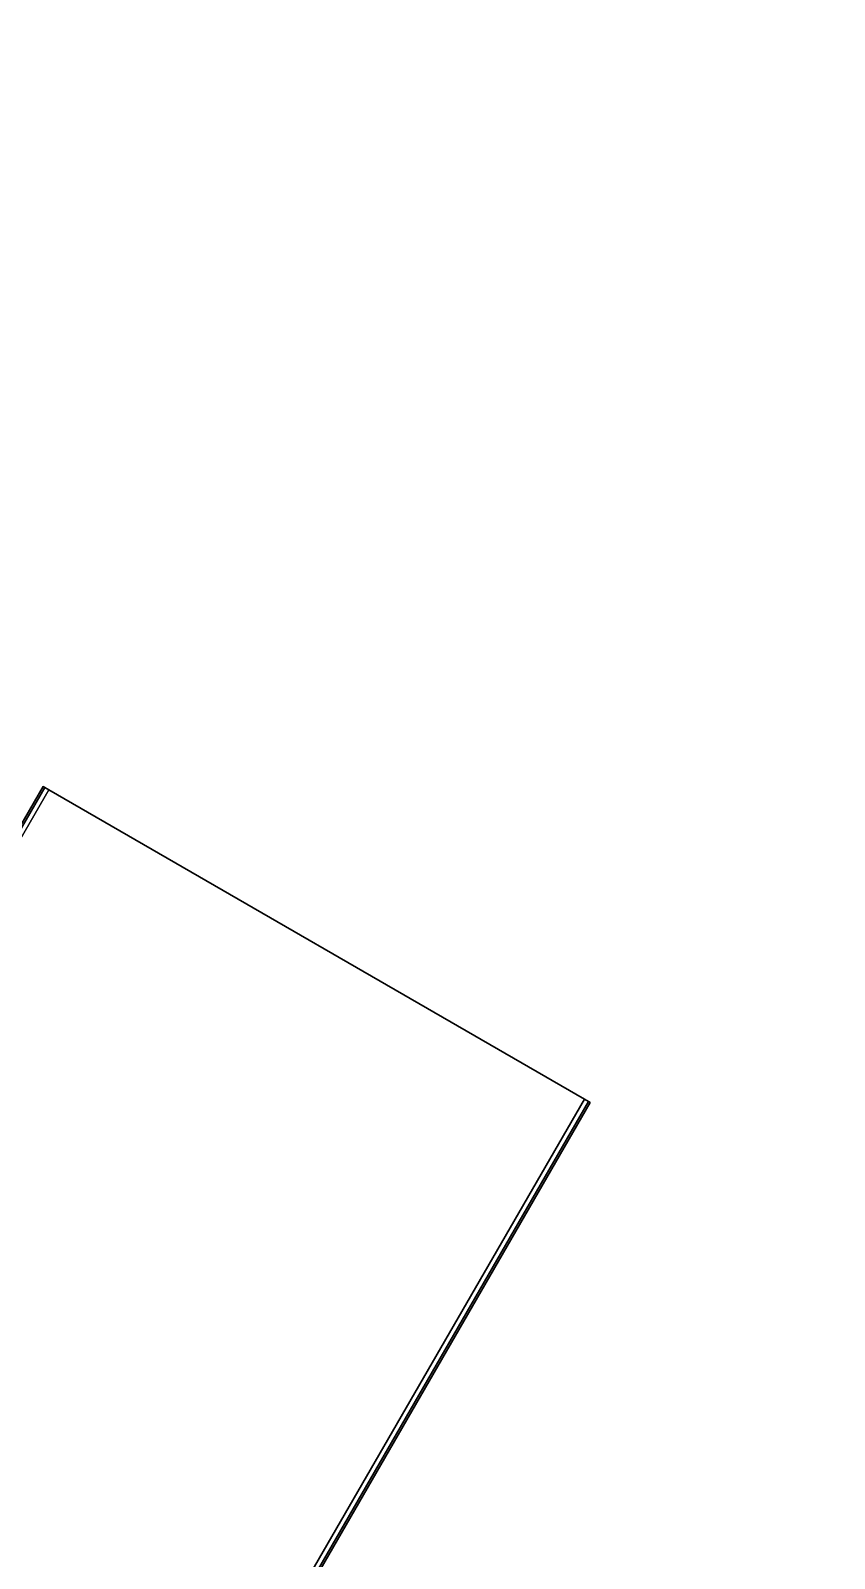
# Model space of a CAD drawing. Header units: inches. Extents: x 23 to 6400, y -2214 to 4412.
# Drawn here: x 4174.2 to 4204.3, y 3852.8 to 3910 of the extents above; entities that cross this region are included whole.
import ezdxf

# ---------------------------------------------------------------- set-up
doc = ezdxf.new("R2010")
doc.units = ezdxf.units.IN
doc.header["$LTSCALE"] = 96
doc.header["$MEASUREMENT"] = 0
doc.layers.add('A-FURN-EXIST', color=33, linetype='Continuous')

# ---------------------------------------------------------------- blocks, each defined once
blk = doc.blocks.new('A$C1C1D4BE0 (4) (2)')
at = {"invisible_edges": 15}
for points in [[(382.327, 170.063, 72.937), (382.327, 170.052, 72.909), (382.327, 169.794, 73.249)], [(382.327, 169.883, 74.309), (382.327, 169.716, 73.541), (382.327, 169.206, 74.107)], [(382.327, 169.227, 74.185), (382.327, 169.673, 74.47), (382.327, 169.883, 74.309)], [(382.327, 169.717, 72.653), (382.327, 169.703, 72.647), (382.327, 169.794, 73.249)], [(382.327, 168.993, 74.05), (382.327, 169.659, 73.327), (382.327, 167.275, 72.425)], [(382.327, 168.993, 74.05), (382.327, 167.275, 72.425), (382.327, 168.149, 74.27)], [(382.327, 166.721, 72.474), (382.327, 166.114, 74.05), (382.327, 166.959, 74.27)], [(382.327, 166.721, 72.474), (382.327, 165.447, 73.328), (382.327, 166.114, 74.05)], [(382.327, 165.901, 74.108), (382.327, 165.39, 73.542), (382.327, 165.224, 74.31)], [(382.327, 165.435, 74.471), (382.327, 165.88, 74.186), (382.327, 165.224, 74.31)], [(382.327, 165.39, 73.271), (382.327, 165.403, 72.648), (382.327, 165.389, 72.654)], [(382.327, 165.312, 73.25), (382.327, 165.055, 72.911), (382.327, 165.043, 72.938)]]:
    blk.add_3dface(points, dxfattribs=at)
at = {"color": 0, "flags": 1}
for tag, p, rotation in [('CAPPN', (247.067, 175.112, 63.531), 180), ('CAPMG', (247.067, 175.112, 63.531), 180), ('CAPMC', (247.067, 175.112, 63.531), 180), ('CAPQT', (247.067, 175.112, 63.531), 180), ('CAPDH', (247.067, 175.112, 63.531), 180), ('CAPGC', (247.067, 175.112, 63.531), 180), ('CAPPN', (346.298, 144.907, 64.531), 239.7332), ('CAPMG', (346.298, 144.907, 64.531), 239.7332), ('CAPMC', (346.298, 144.907, 64.531), 239.7332), ('CAPQT', (346.298, 144.907, 64.531), 239.7332), ('CAPDH', (346.298, 144.907, 64.531), 239.7332), ('CAPGC', (346.298, 144.907, 64.531), 239.7332), ('CAPPN', (247.067, 103.112, 63.531), 180), ('CAPMG', (247.067, 103.112, 63.531), 180), ('CAPMC', (247.067, 103.112, 63.531), 180), ('CAPQT', (247.067, 103.112, 63.531), 180), ('CAPDH', (247.067, 103.112, 63.531), 180), ('CAPGC', (247.067, 103.112, 63.531), 180), ('CAPMG', (273.39, 103.264, 36.281), 180), ('CAPMC', (273.39, 103.264, 36.281), 180), ('CAPGC', (273.39, 103.264, 36.281), 180), ('CAPPN', (273.39, 103.264, 36.281), 180), ('CAPQT', (273.39, 103.264, 36.281), 180), ('CAPDH', (273.39, 103.264, 36.281), 180), ('CAPPN', (247.925, 96.112, 63.531), 270), ('CAPMG', (247.925, 96.112, 63.531), 270), ('CAPMC', (247.925, 96.112, 63.531), 270), ('CAPQT', (247.925, 96.112, 63.531), 270), ('CAPDH', (247.925, 96.112, 63.531), 270), ('CAPGC', (247.925, 96.112, 63.531), 270), ('CAPPN', (352.409, 58.005, 64.531), 120), ('CAPMG', (352.409, 58.005, 64.531), 120), ('CAPMC', (352.409, 58.005, 64.531), 120), ('CAPQT', (352.409, 58.005, 64.531), 120), ('CAPDH', (352.409, 58.005, 64.531), 120), ('CAPGC', (352.409, 58.005, 64.531), 120), ('CAPPN', (364.651, 37.203, 36.281), 120.8037), ('CAPMG', (364.651, 37.203, 36.281), 120.8037), ('CAPMC', (364.651, 37.203, 36.281), 120.8037), ('CAPQT', (364.651, 37.203, 36.281), 120.8037), ('CAPDH', (364.651, 37.203, 36.281), 120.8037), ('CAPGC', (364.651, 37.203, 36.281), 120.8037)]:
    blk.add_attdef(tag, p, '', height=0.001, rotation=rotation, dxfattribs=at)
for tag, p in [('CAPPN', (249.585, 96.112, 36.281)), ('CAPMG', (249.585, 96.112, 36.281)), ('CAPMC', (249.585, 96.112, 36.281)), ('CAPQT', (249.585, 96.112, 36.281)), ('CAPDH', (249.585, 96.112, 36.281)), ('CAPGC', (249.585, 96.112, 36.281)), ('CAPPN', (273.585, 96.112, 64.531)), ('CAPMG', (273.585, 96.112, 64.531)), ('CAPMC', (273.585, 96.112, 64.531)), ('CAPQT', (273.585, 96.112, 64.531)), ('CAPDH', (273.585, 96.112, 64.531)), ('CAPGC', (273.585, 96.112, 64.531))]:
    blk.add_attdef(tag, p, '', height=0.001, dxfattribs=at)
at = {"color": 0}
mesh = blk.add_polyface(dxfattribs=at)
corners = [(373.193, 70.005, 64.281), (373.13, 69.968, 64.458), (373.13, 69.968, 63.354), (373.193, 70.005, 63.531), (372.977, 69.88, 63.281), (372.977, 69.88, 64.531), (358.464, 95.882, 64.281), (359.348, 93.986, 64.281), (359.348, 93.986, 63.531), (358.464, 95.882, 63.531), (357.922, 97.902, 64.281), (357.922, 97.902, 63.531), (357.74, 99.986, 63.531), (357.74, 99.986, 64.281), (357.922, 102.07, 63.531), (357.922, 102.07, 64.281), (358.464, 104.09, 63.531), (358.464, 104.09, 64.281), (359.348, 105.986, 63.531), (359.348, 105.986, 64.281), (373.13, 130.004, 64.458), (373.13, 130.004, 63.354), (372.977, 130.092, 63.281), (372.977, 130.092, 64.531), (373.193, 129.967, 64.281), (373.193, 129.967, 63.531), (352.733, 141.78, 64.281), (352.797, 141.743, 64.458), (352.797, 141.743, 63.354), (352.733, 141.78, 63.531), (352.95, 141.655, 63.281), (352.95, 141.655, 64.531), (329.114, 100.507, 64.281), (329.249, 101.012, 64.281), (329.249, 101.012, 63.531), (329.114, 100.507, 63.531), (329.068, 99.986, 64.281), (329.068, 99.986, 63.531), (329.114, 99.465, 63.531), (329.114, 99.465, 64.281), (329.249, 98.96, 63.531), (329.249, 98.96, 64.281), (329.47, 98.486, 63.531), (329.47, 98.486, 64.281), (329.47, 101.486, 64.281), (329.47, 101.486, 63.531), (352.797, 58.229, 64.458), (352.797, 58.229, 63.354), (352.95, 58.317, 63.281), (352.95, 58.317, 64.531), (352.734, 58.192, 64.281), (352.734, 58.192, 63.531), (329.141, 99.986, 63.354), (329.186, 99.478, 63.354), (329.318, 98.985, 63.354), (329.533, 98.523, 63.354), (329.186, 100.494, 63.354), (329.318, 100.987, 63.354), (329.533, 101.45, 63.354), (357.667, 99.986, 63.354), (357.85, 102.083, 63.354), (358.395, 104.115, 63.354), (359.284, 106.023, 63.354), (358.395, 95.857, 63.354), (357.85, 97.89, 63.354), (359.284, 93.95, 63.354), (329.318, 99.986, 63.281), (329.36, 99.509, 63.281), (329.484, 99.046, 63.281), (329.686, 98.611, 63.281), (329.36, 100.464, 63.281), (329.484, 100.927, 63.281), (329.686, 101.361, 63.281), (358.229, 104.176, 63.281), (357.676, 102.113, 63.281), (359.131, 106.111, 63.281), (357.49, 99.986, 63.281), (357.676, 97.859, 63.281), (358.229, 95.796, 63.281), (359.131, 93.861, 63.281), (329.318, 100.987, 64.458), (329.533, 101.45, 64.458), (329.186, 100.494, 64.458), (329.141, 99.986, 64.458), (329.186, 99.478, 64.458), (329.318, 98.985, 64.458), (329.533, 98.523, 64.458), (357.85, 102.083, 64.458), (358.395, 104.115, 64.458), (357.667, 99.986, 64.458), (359.284, 106.023, 64.458), (358.395, 95.857, 64.458), (357.85, 97.89, 64.458), (359.284, 93.95, 64.458), (329.36, 99.509, 64.531), (329.318, 99.986, 64.531), (329.484, 99.046, 64.531), (329.686, 98.611, 64.531), (329.484, 100.927, 64.531), (329.686, 101.361, 64.531), (329.36, 100.464, 64.531), (358.229, 104.176, 64.531), (357.676, 102.113, 64.531), (359.131, 106.111, 64.531), (357.49, 99.986, 64.531), (358.229, 95.796, 64.531), (357.676, 97.859, 64.531), (359.131, 93.861, 64.531)]
mesh.append_faces([[corners[k] for k in face] for face in [(6, 7, 8, 9), (10, 6, 9, 11), (10, 11, 12, 13), (13, 12, 14, 15), (15, 14, 16, 17), (17, 16, 18, 19), (0, 3, 8, 7), (18, 25, 24, 19), (32, 33, 34, 35), (36, 32, 35, 37), (36, 37, 38, 39), (39, 38, 40, 41), (41, 40, 42, 43), (33, 44, 45, 34), (42, 51, 50, 43), (26, 29, 45, 44), (38, 37, 52, 53), (40, 38, 53, 54), (42, 40, 54, 55), (37, 35, 56, 52), (35, 34, 57, 56), (34, 45, 58, 57), (42, 55, 47, 51), (14, 12, 59, 60), (16, 14, 60, 61), (18, 16, 61, 62), (11, 9, 63, 64), (9, 8, 65, 63), (11, 64, 59, 12), (2, 65, 8, 3), (18, 62, 21, 25), (28, 58, 45, 29), (53, 52, 66, 67), (54, 53, 67, 68), (55, 54, 68, 69), (52, 56, 70, 66), (56, 57, 71, 70), (57, 58, 72, 71), (55, 69, 48, 47), (73, 61, 60, 74), (61, 73, 75, 62), (60, 59, 76, 74), (77, 64, 63, 78), (78, 63, 65, 79), (64, 77, 76, 59), (4, 79, 65, 2), (62, 75, 22, 21), (30, 72, 58, 28), (80, 81, 44, 33), (82, 80, 33, 32), (83, 82, 32, 36), (84, 83, 36, 39), (85, 84, 39, 41), (86, 85, 41, 43), (46, 86, 43, 50), (87, 15, 17, 88), (89, 13, 15, 87), (88, 17, 19, 90), (91, 6, 10, 92), (91, 93, 7, 6), (92, 10, 13, 89), (7, 93, 1, 0), (20, 90, 19, 24), (44, 81, 27, 26), (94, 95, 83, 84), (96, 94, 84, 85), (97, 96, 85, 86), (98, 99, 81, 80), (100, 98, 80, 82), (95, 100, 82, 83), (49, 97, 86, 46), (88, 101, 102, 87), (101, 88, 90, 103), (104, 89, 87, 102), (105, 91, 92, 106), (105, 107, 93, 91), (106, 92, 89, 104), (93, 107, 5, 1), (23, 103, 90, 20), (81, 99, 31, 27)]], dxfattribs={"color": 0})
mesh.append_faces([[corners[k] for k in face] for face in [(21, 20, 24, 25), (47, 46, 50, 51)]], dxfattribs={"vtx0": -1, "color": 0})
mesh.append_faces([[corners[k] for k in face] for face in [(20, 21, 22, 23), (23, 22, 30, 31), (46, 47, 48, 49)]], dxfattribs={"vtx0": -1, "vtx2": -1, "color": 0})
mesh.append_faces([[corners[k] for k in face] for face in [(0, 1, 2, 3), (26, 27, 28, 29)]], dxfattribs={"vtx1": -1, "color": 0})
mesh.append_faces([[corners[k] for k in face] for face in [(4, 2, 1, 5), (30, 28, 27, 31), (48, 4, 5, 49)]], dxfattribs={"vtx1": -1, "vtx3": -1, "color": 0})
mesh = blk.add_polyface(dxfattribs=at)
corners = [(359.131, 106.111, 63.281), (329.686, 101.361, 63.281), (352.95, 141.655, 63.281), (372.977, 130.092, 63.281), (329.318, 99.986, 63.281), (357.49, 99.986, 63.281), (357.676, 97.859, 63.281), (329.36, 99.509, 63.281), (358.229, 95.796, 63.281), (329.484, 99.046, 63.281), (359.131, 93.861, 63.281), (329.686, 98.611, 63.281), (352.95, 58.317, 63.281), (372.977, 69.88, 63.281), (329.36, 100.464, 63.281), (357.676, 102.113, 63.281), (329.484, 100.927, 63.281), (358.229, 104.176, 63.281)]
mesh.append_faces([[corners[k] for k in face] for face in [(0, 1, 2, 3)]], dxfattribs={"vtx0": -1, "color": 0})
mesh.append_faces([[corners[k] for k in face] for face in [(4, 5, 6, 7), (8, 9, 7, 6), (9, 8, 10, 11), (5, 4, 14, 15), (15, 14, 16, 17), (1, 0, 17, 16)]], dxfattribs={"vtx0": -1, "vtx2": -1, "color": 0})
mesh.append_faces([[corners[k] for k in face] for face in [(12, 11, 10, 13)]], dxfattribs={"vtx1": -1, "color": 0})
mesh = blk.add_polyface(dxfattribs=at)
corners = [(329.686, 101.361, 64.531), (359.131, 106.111, 64.531), (372.977, 130.092, 64.531), (352.95, 141.655, 64.531), (358.229, 104.176, 64.531), (329.484, 100.927, 64.531), (329.36, 100.464, 64.531), (357.676, 102.113, 64.531), (357.676, 97.859, 64.531), (357.49, 99.986, 64.531), (329.318, 99.986, 64.531), (329.36, 99.509, 64.531), (329.484, 99.046, 64.531), (358.229, 95.796, 64.531), (359.131, 93.861, 64.531), (329.686, 98.611, 64.531), (372.977, 69.88, 64.531), (352.95, 58.317, 64.531)]
mesh.append_faces([[corners[k] for k in face] for face in [(0, 1, 2, 3)]], dxfattribs={"vtx0": -1, "color": 0})
mesh.append_faces([[corners[k] for k in face] for face in [(16, 14, 15, 17)]], dxfattribs={"vtx1": -1, "color": 0})
mesh.append_faces([[corners[k] for k in face] for face in [(4, 1, 0, 5), (5, 6, 7, 4), (8, 9, 10, 11), (11, 12, 13, 8), (14, 13, 12, 15), (6, 10, 9, 7)]], dxfattribs={"vtx1": -1, "vtx3": -1, "color": 0})

msp = doc.modelspace()

# ---------------------------------------------------------------- block references
at = {"layer": 'A-FURN-EXIST'}
msp.add_blockref('A$C1C1D4BE0 (4) (2)', (3821.947, 3739.918, 13.001), dxfattribs=at)

doc.saveas('drawing.dxf')
